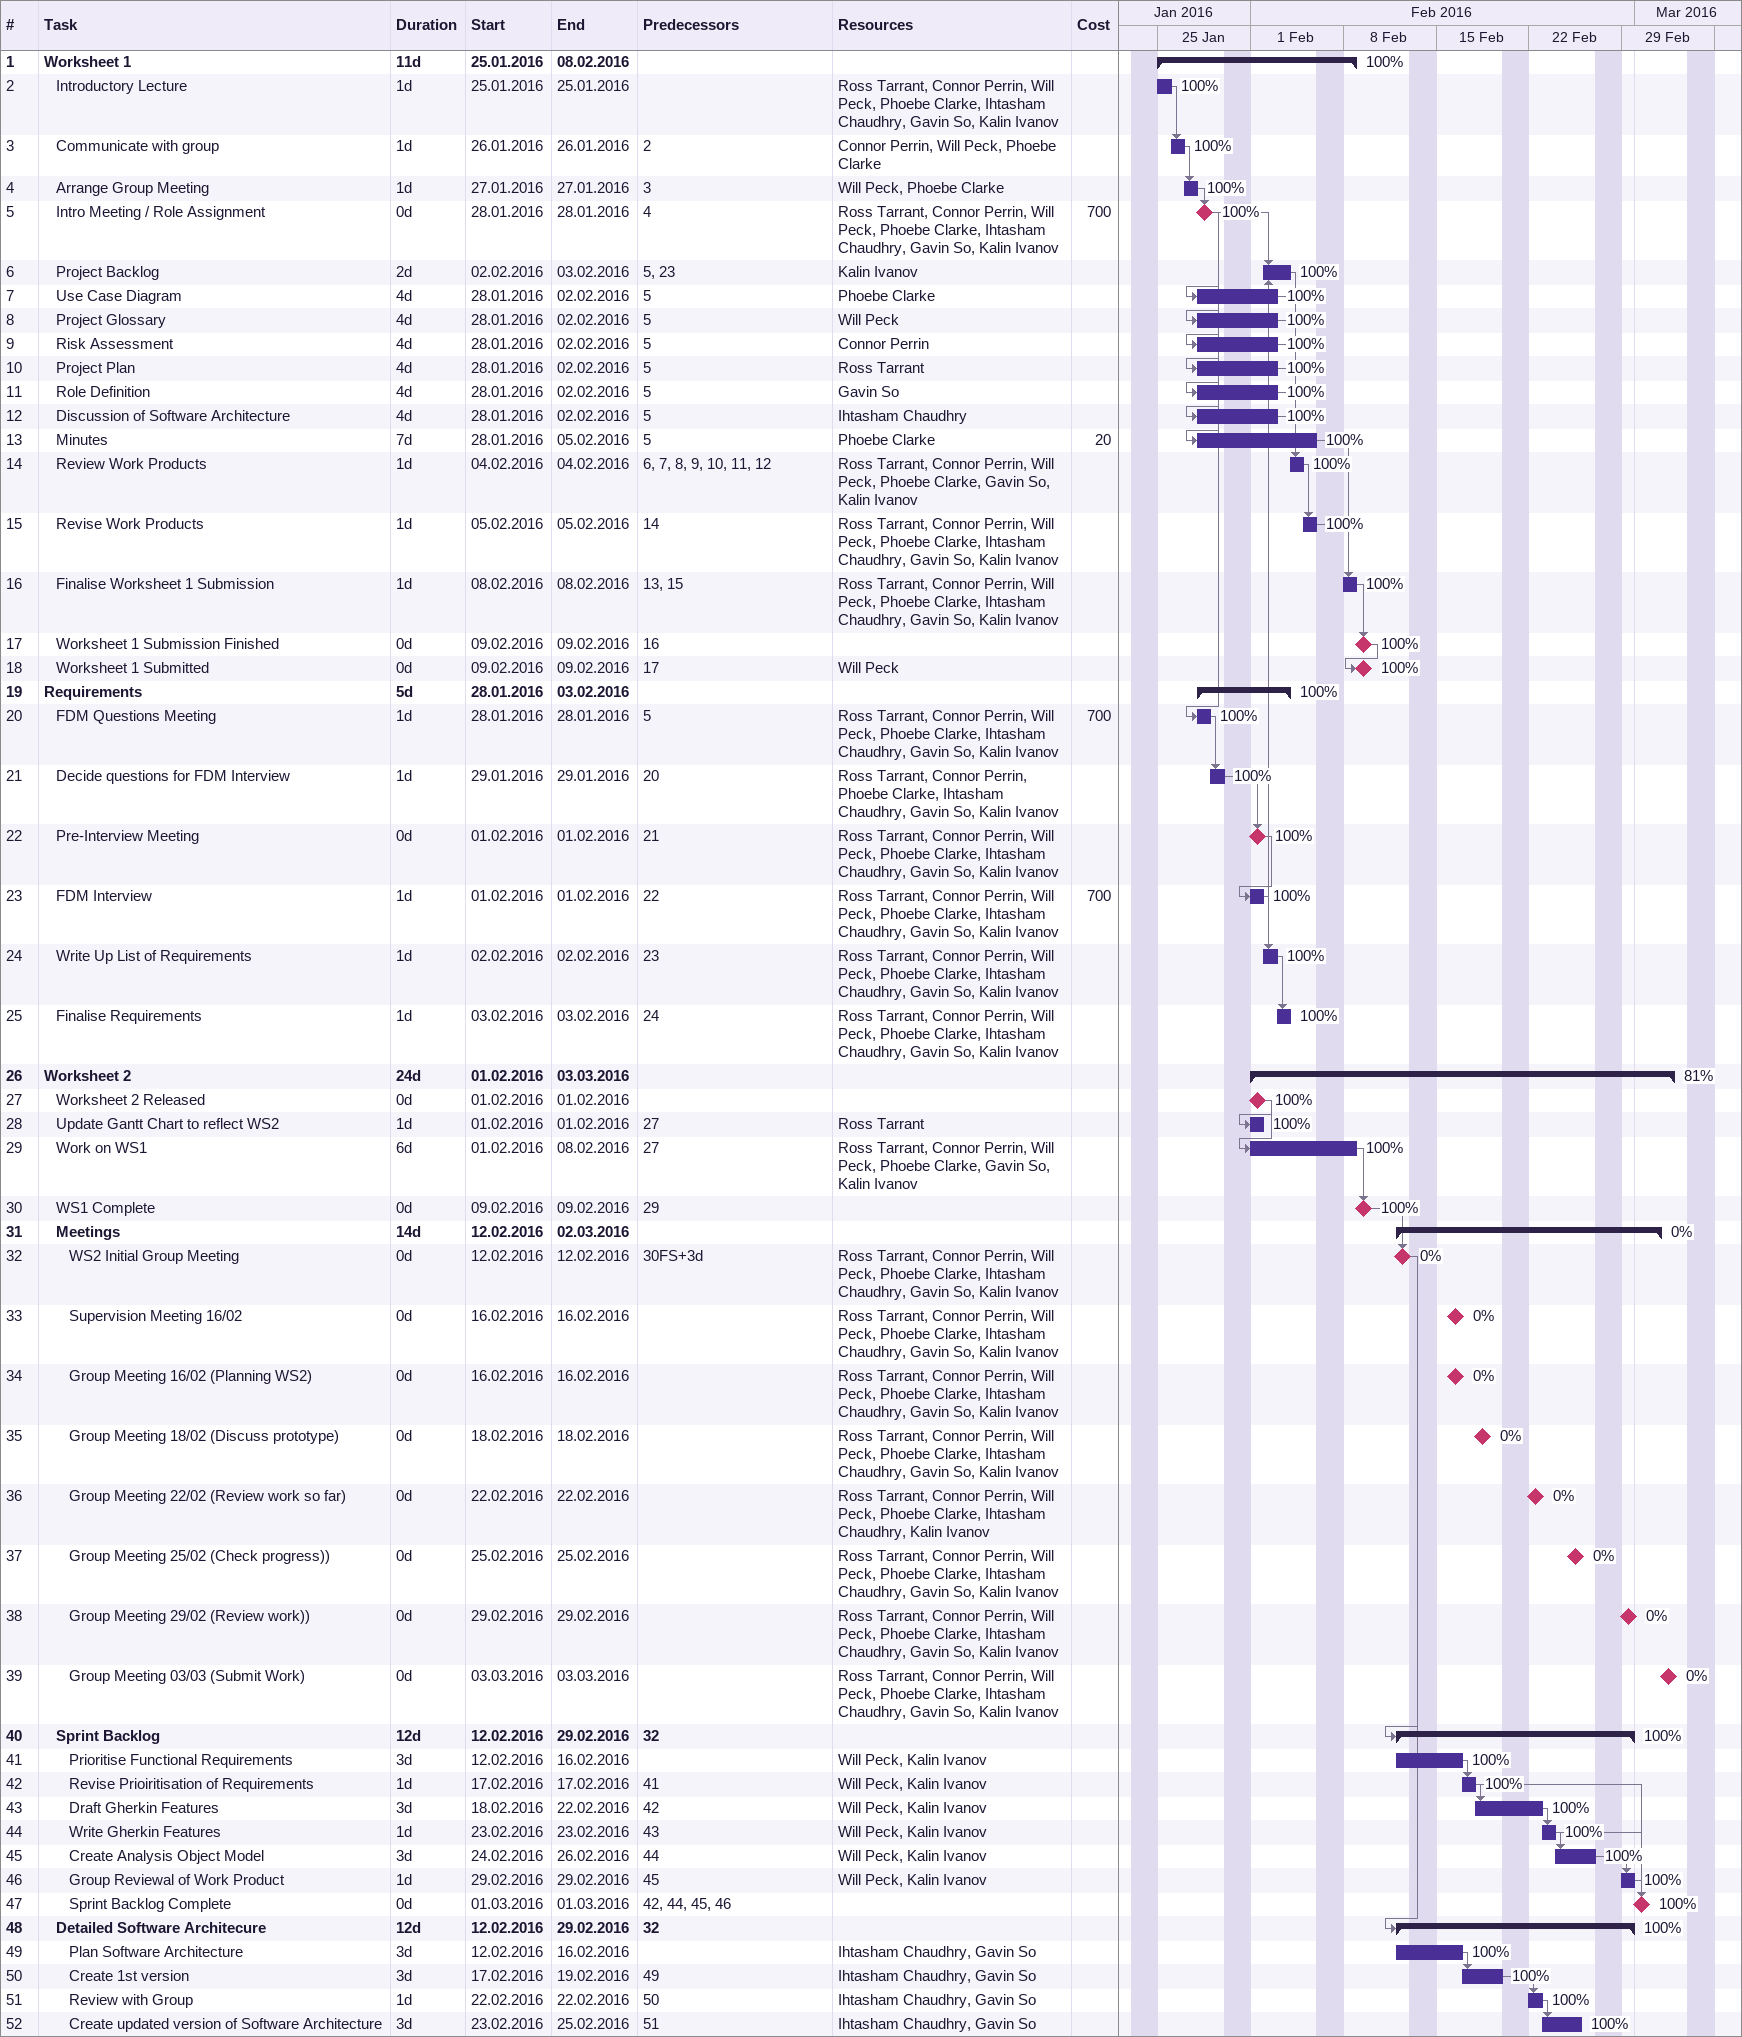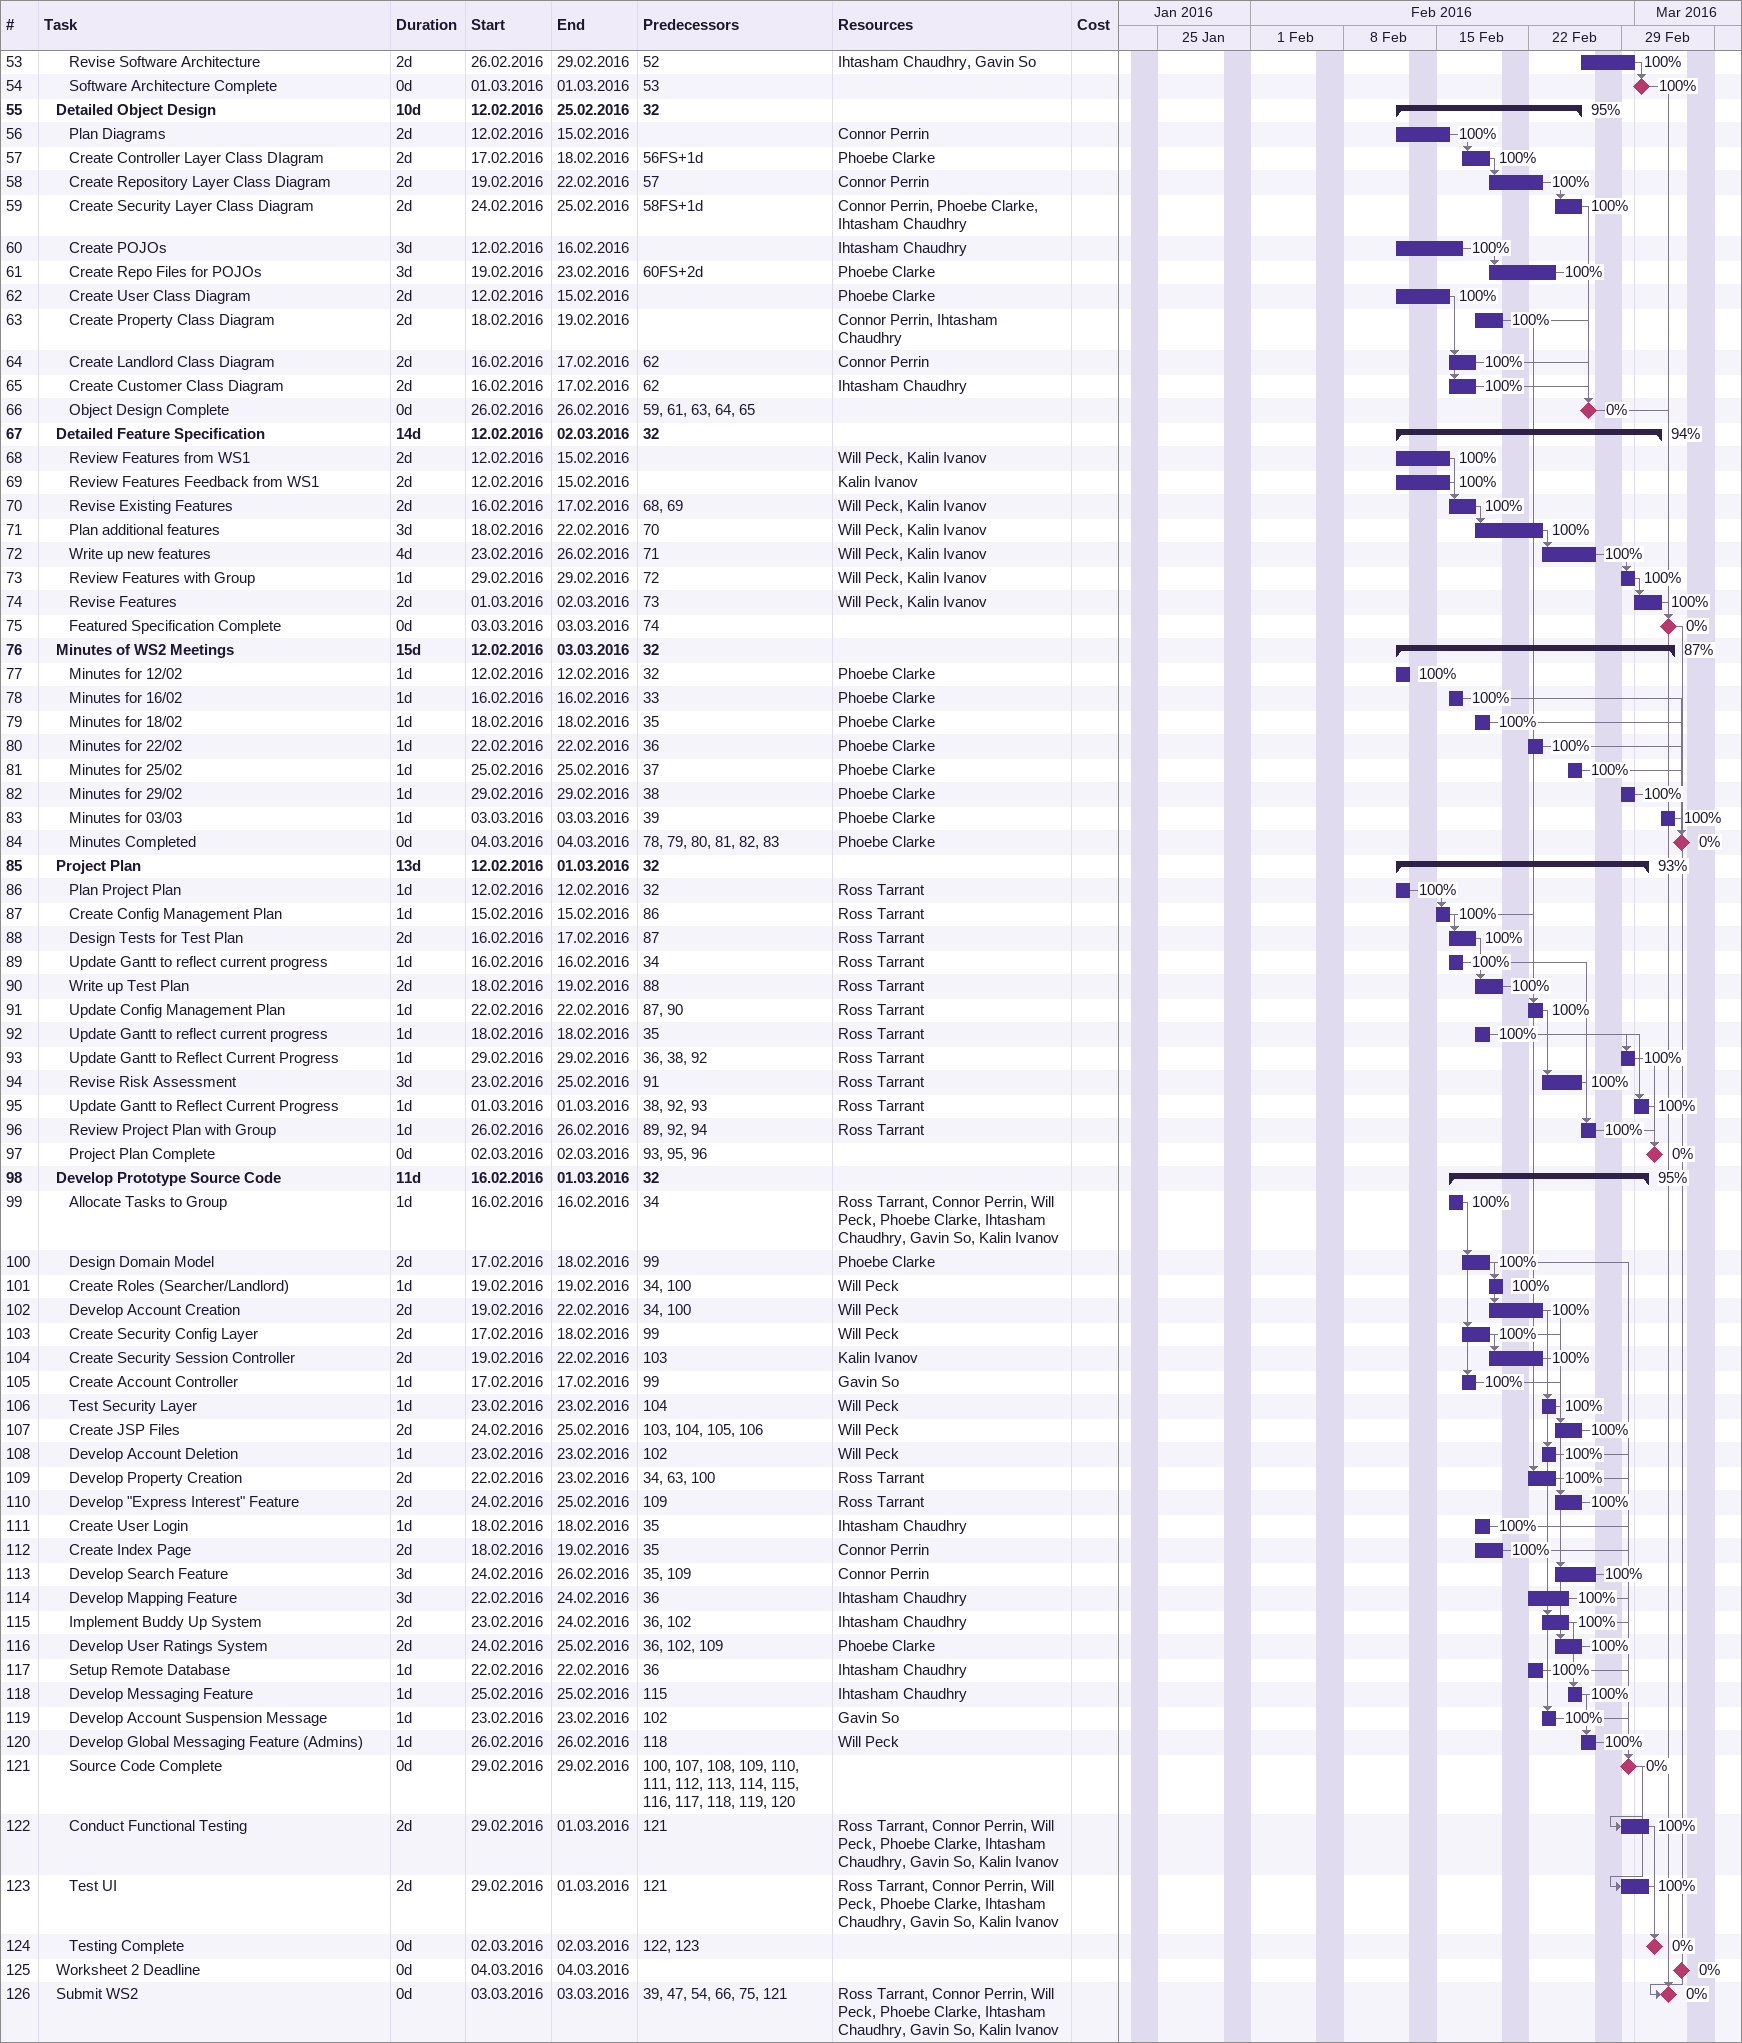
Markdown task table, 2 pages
| ID | Level | Task | Duration | Start | Finish | Predecessors | Resources | % complete | Cost |
|---|---|---|---|---|---|---|---|---|---|
| 1 | 1 | **Worksheet 1** | 11d | 2016-01-25 | 2016-02-08 |  |  | 100 |  |
| 2 | 2 | Introductory Lecture | 1d | 2016-01-25 | 2016-01-25 |  | Ross Tarrant, Connor Perrin, Will Peck, Phoebe Clarke, Ihtasham Chaudhry, Gavin So, Kalin Ivanov | 100 |  |
| 3 | 2 | Communicate with group | 1d | 2016-01-26 | 2016-01-26 | 2 | Connor Perrin, Will Peck, Phoebe Clarke | 100 |  |
| 4 | 2 | Arrange Group Meeting | 1d | 2016-01-27 | 2016-01-27 | 3 | Will Peck, Phoebe Clarke | 100 |  |
| 5 | 2 | Intro Meeting / Role Assignment | 0d | 2016-01-28 | 2016-01-28 | 4 | Ross Tarrant, Connor Perrin, Will Peck, Phoebe Clarke, Ihtasham Chaudhry, Gavin So, Kalin Ivanov | 100 | 700 |
| 6 | 2 | Project Backlog | 2d | 2016-02-02 | 2016-02-03 | 5, 23 | Kalin Ivanov | 100 |  |
| 7 | 2 | Use Case Diagram | 4d | 2016-01-28 | 2016-02-02 | 5 | Phoebe Clarke | 100 |  |
| 8 | 2 | Project Glossary | 4d | 2016-01-28 | 2016-02-02 | 5 | Will Peck | 100 |  |
| 9 | 2 | Risk Assessment | 4d | 2016-01-28 | 2016-02-02 | 5 | Connor Perrin | 100 |  |
| 10 | 2 | Project Plan | 4d | 2016-01-28 | 2016-02-02 | 5 | Ross Tarrant | 100 |  |
| 11 | 2 | Role Definition | 4d | 2016-01-28 | 2016-02-02 | 5 | Gavin So | 100 |  |
| 12 | 2 | Discussion of Software Architecture | 4d | 2016-01-28 | 2016-02-02 | 5 | Ihtasham Chaudhry | 100 |  |
| 13 | 2 | Minutes | 7d | 2016-01-28 | 2016-02-05 | 5 | Phoebe Clarke | 100 | 20 |
| 14 | 2 | Review Work Products | 1d | 2016-02-04 | 2016-02-04 | 6, 7, 8, 9, 10, 11, 12 | Ross Tarrant, Connor Perrin, Will Peck, Phoebe Clarke, Gavin So, Kalin Ivanov | 100 |  |
| 15 | 2 | Revise Work Products | 1d | 2016-02-05 | 2016-02-05 | 14 | Ross Tarrant, Connor Perrin, Will Peck, Phoebe Clarke, Ihtasham Chaudhry, Gavin So, Kalin Ivanov | 100 |  |
| 16 | 2 | Finalise Worksheet 1 Submission | 1d | 2016-02-08 | 2016-02-08 | 13, 15 | Ross Tarrant, Connor Perrin, Will Peck, Phoebe Clarke, Ihtasham Chaudhry, Gavin So, Kalin Ivanov | 100 |  |
| 17 | 2 | Worksheet 1 Submission Finished | 0d | 2016-02-09 | 2016-02-09 | 16 |  | 100 |  |
| 18 | 2 | Worksheet 1 Submitted | 0d | 2016-02-09 | 2016-02-09 | 17 | Will Peck | 100 |  |
| 19 | 1 | **Requirements** | 5d | 2016-01-28 | 2016-02-03 |  |  | 100 |  |
| 20 | 2 | FDM Questions Meeting | 1d | 2016-01-28 | 2016-01-28 | 5 | Ross Tarrant, Connor Perrin, Will Peck, Phoebe Clarke, Ihtasham Chaudhry, Gavin So, Kalin Ivanov | 100 | 700 |
| 21 | 2 | Decide questions for FDM Interview | 1d | 2016-01-29 | 2016-01-29 | 20 | Ross Tarrant, Connor Perrin, Phoebe Clarke, Ihtasham Chaudhry, Gavin So, Kalin Ivanov | 100 |  |
| 22 | 2 | Pre-Interview Meeting | 0d | 2016-02-01 | 2016-02-01 | 21 | Ross Tarrant, Connor Perrin, Will Peck, Phoebe Clarke, Ihtasham Chaudhry, Gavin So, Kalin Ivanov | 100 |  |
| 23 | 2 | FDM Interview | 1d | 2016-02-01 | 2016-02-01 | 22 | Ross Tarrant, Connor Perrin, Will Peck, Phoebe Clarke, Ihtasham Chaudhry, Gavin So, Kalin Ivanov | 100 | 700 |
| 24 | 2 | Write Up List of Requirements | 1d | 2016-02-02 | 2016-02-02 | 23 | Ross Tarrant, Connor Perrin, Will Peck, Phoebe Clarke, Ihtasham Chaudhry, Gavin So, Kalin Ivanov | 100 |  |
| 25 | 2 | Finalise Requirements | 1d | 2016-02-03 | 2016-02-03 | 24 | Ross Tarrant, Connor Perrin, Will Peck, Phoebe Clarke, Ihtasham Chaudhry, Gavin So, Kalin Ivanov | 100 |  |
| 26 | 1 | **Worksheet 2** | 24d | 2016-02-01 | 2016-03-03 |  |  | 81 |  |
| 27 | 2 | Worksheet 2 Released | 0d | 2016-02-01 | 2016-02-01 |  |  | 100 |  |
| 28 | 2 | Update Gantt Chart to reflect WS2 | 1d | 2016-02-01 | 2016-02-01 | 27 | Ross Tarrant | 100 |  |
| 29 | 2 | Work on WS1 | 6d | 2016-02-01 | 2016-02-08 | 27 | Ross Tarrant, Connor Perrin, Will Peck, Phoebe Clarke, Gavin So, Kalin Ivanov | 100 |  |
| 30 | 2 | WS1 Complete | 0d | 2016-02-09 | 2016-02-09 | 29 |  | 100 |  |
| 31 | 2 | **Meetings** | 14d | 2016-02-12 | 2016-03-02 |  |  | 0 |  |
| 32 | 3 | WS2 Initial Group Meeting | 0d | 2016-02-12 | 2016-02-12 | 30FS+3d | Ross Tarrant, Connor Perrin, Will Peck, Phoebe Clarke, Ihtasham Chaudhry, Gavin So, Kalin Ivanov | 0 |  |
| 33 | 3 | Supervision Meeting 16/02 | 0d | 2016-02-16 | 2016-02-16 |  | Ross Tarrant, Connor Perrin, Will Peck, Phoebe Clarke, Ihtasham Chaudhry, Gavin So, Kalin Ivanov | 0 |  |
| 34 | 3 | Group Meeting 16/02 (Planning WS2) | 0d | 2016-02-16 | 2016-02-16 |  | Ross Tarrant, Connor Perrin, Will Peck, Phoebe Clarke, Ihtasham Chaudhry, Gavin So, Kalin Ivanov | 0 |  |
| 35 | 3 | Group Meeting 18/02 (Discuss prototype) | 0d | 2016-02-18 | 2016-02-18 |  | Ross Tarrant, Connor Perrin, Will Peck, Phoebe Clarke, Ihtasham Chaudhry, Gavin So, Kalin Ivanov | 0 |  |
| 36 | 3 | Group Meeting 22/02 (Review work so far) | 0d | 2016-02-22 | 2016-02-22 |  | Ross Tarrant, Connor Perrin, Will Peck, Phoebe Clarke, Ihtasham Chaudhry, Kalin Ivanov | 0 |  |
| 37 | 3 | Group Meeting 25/02 (Check progress)) | 0d | 2016-02-25 | 2016-02-25 |  | Ross Tarrant, Connor Perrin, Will Peck, Phoebe Clarke, Ihtasham Chaudhry, Gavin So, Kalin Ivanov | 0 |  |
| 38 | 3 | Group Meeting 29/02 (Review work)) | 0d | 2016-02-29 | 2016-02-29 |  | Ross Tarrant, Connor Perrin, Will Peck, Phoebe Clarke, Ihtasham Chaudhry, Gavin So, Kalin Ivanov | 0 |  |
| 39 | 3 | Group Meeting 03/03 (Submit Work) | 0d | 2016-03-03 | 2016-03-03 |  | Ross Tarrant, Connor Perrin, Will Peck, Phoebe Clarke, Ihtasham Chaudhry, Gavin So, Kalin Ivanov | 0 |  |
| 40 | 2 | **Sprint Backlog** | 12d | 2016-02-12 | 2016-02-29 | 32 |  | 100 |  |
| 41 | 3 | Prioritise Functional Requirements | 3d | 2016-02-12 | 2016-02-16 |  | Will Peck, Kalin Ivanov | 100 |  |
| 42 | 3 | Revise Prioiritisation of Requirements | 1d | 2016-02-17 | 2016-02-17 | 41 | Will Peck, Kalin Ivanov | 100 |  |
| 43 | 3 | Draft Gherkin Features | 3d | 2016-02-18 | 2016-02-22 | 42 | Will Peck, Kalin Ivanov | 100 |  |
| 44 | 3 | Write Gherkin Features | 1d | 2016-02-23 | 2016-02-23 | 43 | Will Peck, Kalin Ivanov | 100 |  |
| 45 | 3 | Create Analysis Object Model | 3d | 2016-02-24 | 2016-02-26 | 44 | Will Peck, Kalin Ivanov | 100 |  |
| 46 | 3 | Group Reviewal of Work Product | 1d | 2016-02-29 | 2016-02-29 | 45 | Will Peck, Kalin Ivanov | 100 |  |
| 47 | 3 | Sprint Backlog Complete | 0d | 2016-03-01 | 2016-03-01 | 42, 44, 45, 46 |  | 100 |  |
| 48 | 2 | **Detailed Software Architecure** | 12d | 2016-02-12 | 2016-02-29 | 32 |  | 100 |  |
| 49 | 3 | Plan Software Architecture | 3d | 2016-02-12 | 2016-02-16 |  | Ihtasham Chaudhry, Gavin So | 100 |  |
| 50 | 3 | Create 1st version | 3d | 2016-02-17 | 2016-02-19 | 49 | Ihtasham Chaudhry, Gavin So | 100 |  |
| 51 | 3 | Review with Group | 1d | 2016-02-22 | 2016-02-22 | 50 | Ihtasham Chaudhry, Gavin So | 100 |  |
| 52 | 3 | Create updated version of Software Architecture | 3d | 2016-02-23 | 2016-02-25 | 51 | Ihtasham Chaudhry, Gavin So | 100 |  |
| 53 | 3 | Revise Software Architecture | 2d | 2016-02-26 | 2016-02-29 | 52 | Ihtasham Chaudhry, Gavin So | 100 |  |
| 54 | 3 | Software Architecture Complete | 0d | 2016-03-01 | 2016-03-01 | 53 |  | 100 |  |
| 55 | 2 | **Detailed Object Design** | 10d | 2016-02-12 | 2016-02-25 | 32 |  | 95 |  |
| 56 | 3 | Plan Diagrams | 2d | 2016-02-12 | 2016-02-15 |  | Connor Perrin | 100 |  |
| 57 | 3 | Create Controller Layer Class DIagram | 2d | 2016-02-17 | 2016-02-18 | 56FS+1d | Phoebe Clarke | 100 |  |
| 58 | 3 | Create Repository Layer Class Diagram | 2d | 2016-02-19 | 2016-02-22 | 57 | Connor Perrin | 100 |  |
| 59 | 3 | Create Security Layer Class Diagram | 2d | 2016-02-24 | 2016-02-25 | 58FS+1d | Connor Perrin, Phoebe Clarke, Ihtasham Chaudhry | 100 |  |
| 60 | 3 | Create POJOs | 3d | 2016-02-12 | 2016-02-16 |  | Ihtasham Chaudhry | 100 |  |
| 61 | 3 | Create Repo Files for POJOs | 3d | 2016-02-19 | 2016-02-23 | 60FS+2d | Phoebe Clarke | 100 |  |
| 62 | 3 | Create User Class Diagram | 2d | 2016-02-12 | 2016-02-15 |  | Phoebe Clarke | 100 |  |
| 63 | 3 | Create Property Class Diagram | 2d | 2016-02-18 | 2016-02-19 |  | Connor Perrin, Ihtasham Chaudhry | 100 |  |
| 64 | 3 | Create Landlord Class Diagram | 2d | 2016-02-16 | 2016-02-17 | 62 | Connor Perrin | 100 |  |
| 65 | 3 | Create Customer Class Diagram | 2d | 2016-02-16 | 2016-02-17 | 62 | Ihtasham Chaudhry | 100 |  |
| 66 | 3 | Object Design Complete | 0d | 2016-02-26 | 2016-02-26 | 59, 61, 63, 64, 65 |  | 0 |  |
| 67 | 2 | **Detailed Feature Specification** | 14d | 2016-02-12 | 2016-03-02 | 32 |  | 94 |  |
| 68 | 3 | Review Features from WS1 | 2d | 2016-02-12 | 2016-02-15 |  | Will Peck, Kalin Ivanov | 100 |  |
| 69 | 3 | Review Features Feedback from WS1 | 2d | 2016-02-12 | 2016-02-15 |  | Kalin Ivanov | 100 |  |
| 70 | 3 | Revise Existing Features | 2d | 2016-02-16 | 2016-02-17 | 68, 69 | Will Peck, Kalin Ivanov | 100 |  |
| 71 | 3 | Plan additional features | 3d | 2016-02-18 | 2016-02-22 | 70 | Will Peck, Kalin Ivanov | 100 |  |
| 72 | 3 | Write up new features | 4d | 2016-02-23 | 2016-02-26 | 71 | Will Peck, Kalin Ivanov | 100 |  |
| 73 | 3 | Review Features with Group | 1d | 2016-02-29 | 2016-02-29 | 72 | Will Peck, Kalin Ivanov | 100 |  |
| 74 | 3 | Revise Features | 2d | 2016-03-01 | 2016-03-02 | 73 | Will Peck, Kalin Ivanov | 100 |  |
| 75 | 3 | Featured Specification Complete | 0d | 2016-03-03 | 2016-03-03 | 74 |  | 0 |  |
| 76 | 2 | **Minutes of WS2 Meetings** | 15d | 2016-02-12 | 2016-03-03 | 32 |  | 87 |  |
| 77 | 3 | Minutes for 12/02 | 1d | 2016-02-12 | 2016-02-12 | 32 | Phoebe Clarke | 100 |  |
| 78 | 3 | Minutes for 16/02 | 1d | 2016-02-16 | 2016-02-16 | 33 | Phoebe Clarke | 100 |  |
| 79 | 3 | Minutes for 18/02 | 1d | 2016-02-18 | 2016-02-18 | 35 | Phoebe Clarke | 100 |  |
| 80 | 3 | Minutes for 22/02 | 1d | 2016-02-22 | 2016-02-22 | 36 | Phoebe Clarke | 100 |  |
| 81 | 3 | Minutes for 25/02 | 1d | 2016-02-25 | 2016-02-25 | 37 | Phoebe Clarke | 100 |  |
| 82 | 3 | Minutes for 29/02 | 1d | 2016-02-29 | 2016-02-29 | 38 | Phoebe Clarke | 100 |  |
| 83 | 3 | Minutes for 03/03 | 1d | 2016-03-03 | 2016-03-03 | 39 | Phoebe Clarke | 100 |  |
| 84 | 3 | Minutes Completed | 0d | 2016-03-04 | 2016-03-04 | 78, 79, 80, 81, 82, 83 | Phoebe Clarke | 0 |  |
| 85 | 2 | **Project Plan** | 13d | 2016-02-12 | 2016-03-01 | 32 |  | 93 |  |
| 86 | 3 | Plan Project Plan | 1d | 2016-02-12 | 2016-02-12 | 32 | Ross Tarrant | 100 |  |
| 87 | 3 | Create Config Management Plan | 1d | 2016-02-15 | 2016-02-15 | 86 | Ross Tarrant | 100 |  |
| 88 | 3 | Design Tests for Test Plan | 2d | 2016-02-16 | 2016-02-17 | 87 | Ross Tarrant | 100 |  |
| 89 | 3 | Update Gantt to reflect current progress | 1d | 2016-02-16 | 2016-02-16 | 34 | Ross Tarrant | 100 |  |
| 90 | 3 | Write up Test Plan | 2d | 2016-02-18 | 2016-02-19 | 88 | Ross Tarrant | 100 |  |
| 91 | 3 | Update Config Management Plan | 1d | 2016-02-22 | 2016-02-22 | 87, 90 | Ross Tarrant | 100 |  |
| 92 | 3 | Update Gantt to reflect current progress | 1d | 2016-02-18 | 2016-02-18 | 35 | Ross Tarrant | 100 |  |
| 93 | 3 | Update Gantt to Reflect Current Progress | 1d | 2016-02-29 | 2016-02-29 | 36, 38, 92 | Ross Tarrant | 100 |  |
| 94 | 3 | Revise Risk Assessment | 3d | 2016-02-23 | 2016-02-25 | 91 | Ross Tarrant | 100 |  |
| 95 | 3 | Update Gantt to Reflect Current Progress | 1d | 2016-03-01 | 2016-03-01 | 38, 92, 93 | Ross Tarrant | 100 |  |
| 96 | 3 | Review Project Plan with Group | 1d | 2016-02-26 | 2016-02-26 | 89, 92, 94 | Ross Tarrant | 100 |  |
| 97 | 3 | Project Plan Complete | 0d | 2016-03-02 | 2016-03-02 | 93, 95, 96 |  | 0 |  |
| 98 | 2 | **Develop Prototype Source Code** | 11d | 2016-02-16 | 2016-03-01 | 32 |  | 95 |  |
| 99 | 3 | Allocate Tasks to Group | 1d | 2016-02-16 | 2016-02-16 | 34 | Ross Tarrant, Connor Perrin, Will Peck, Phoebe Clarke, Ihtasham Chaudhry, Gavin So, Kalin Ivanov | 100 |  |
| 100 | 3 | Design Domain Model | 2d | 2016-02-17 | 2016-02-18 | 99 | Phoebe Clarke | 100 |  |
| 101 | 3 | Create Roles (Searcher/Landlord) | 1d | 2016-02-19 | 2016-02-19 | 34, 100 | Will Peck | 100 |  |
| 102 | 3 | Develop Account Creation | 2d | 2016-02-19 | 2016-02-22 | 34, 100 | Will Peck | 100 |  |
| 103 | 3 | Create Security Config Layer | 2d | 2016-02-17 | 2016-02-18 | 99 | Will Peck | 100 |  |
| 104 | 3 | Create Security Session Controller | 2d | 2016-02-19 | 2016-02-22 | 103 | Kalin Ivanov | 100 |  |
| 105 | 3 | Create Account Controller | 1d | 2016-02-17 | 2016-02-17 | 99 | Gavin So | 100 |  |
| 106 | 3 | Test Security Layer | 1d | 2016-02-23 | 2016-02-23 | 104 | Will Peck | 100 |  |
| 107 | 3 | Create JSP Files | 2d | 2016-02-24 | 2016-02-25 | 103, 104, 105, 106 | Will Peck | 100 |  |
| 108 | 3 | Develop Account Deletion | 1d | 2016-02-23 | 2016-02-23 | 102 | Will Peck | 100 |  |
| 109 | 3 | Develop Property Creation | 2d | 2016-02-22 | 2016-02-23 | 34, 63, 100 | Ross Tarrant | 100 |  |
| 110 | 3 | Develop "Express Interest" Feature | 2d | 2016-02-24 | 2016-02-25 | 109 | Ross Tarrant | 100 |  |
| 111 | 3 | Create User Login | 1d | 2016-02-18 | 2016-02-18 | 35 | Ihtasham Chaudhry | 100 |  |
| 112 | 3 | Create Index Page | 2d | 2016-02-18 | 2016-02-19 | 35 | Connor Perrin | 100 |  |
| 113 | 3 | Develop Search Feature | 3d | 2016-02-24 | 2016-02-26 | 35, 109 | Connor Perrin | 100 |  |
| 114 | 3 | Develop Mapping Feature | 3d | 2016-02-22 | 2016-02-24 | 36 | Ihtasham Chaudhry | 100 |  |
| 115 | 3 | Implement Buddy Up System | 2d | 2016-02-23 | 2016-02-24 | 36, 102 | Ihtasham Chaudhry | 100 |  |
| 116 | 3 | Develop User Ratings System | 2d | 2016-02-24 | 2016-02-25 | 36, 102, 109 | Phoebe Clarke | 100 |  |
| 117 | 3 | Setup Remote Database | 1d | 2016-02-22 | 2016-02-22 | 36 | Ihtasham Chaudhry | 100 |  |
| 118 | 3 | Develop Messaging Feature | 1d | 2016-02-25 | 2016-02-25 | 115 | Ihtasham Chaudhry | 100 |  |
| 119 | 3 | Develop Account Suspension Message | 1d | 2016-02-23 | 2016-02-23 | 102 | Gavin So | 100 |  |
| 120 | 3 | Develop Global Messaging Feature (Admins) | 1d | 2016-02-26 | 2016-02-26 | 118 | Will Peck | 100 |  |
| 121 | 3 | Source Code Complete | 0d | 2016-02-29 | 2016-02-29 | 100, 107, 108, 109, 110, 111, 112, 113, 114, 115, 116, 117, 118, 119, 120 |  | 0 |  |
| 122 | 3 | Conduct Functional Testing | 2d | 2016-02-29 | 2016-03-01 | 121 | Ross Tarrant, Connor Perrin, Will Peck, Phoebe Clarke, Ihtasham Chaudhry, Gavin So, Kalin Ivanov | 100 |  |
| 123 | 3 | Test UI | 2d | 2016-02-29 | 2016-03-01 | 121 | Ross Tarrant, Connor Perrin, Will Peck, Phoebe Clarke, Ihtasham Chaudhry, Gavin So, Kalin Ivanov | 100 |  |
| 124 | 3 | Testing Complete | 0d | 2016-03-02 | 2016-03-02 | 122, 123 |  | 0 |  |
| 125 | 2 | Worksheet 2 Deadline | 0d | 2016-03-04 | 2016-03-04 |  |  | 0 |  |
| 126 | 2 | Submit WS2 | 0d | 2016-03-03 | 2016-03-03 | 39, 47, 54, 66, 75, 121 | Ross Tarrant, Connor Perrin, Will Peck, Phoebe Clarke, Ihtasham Chaudhry, Gavin So, Kalin Ivanov | 0 |  |
